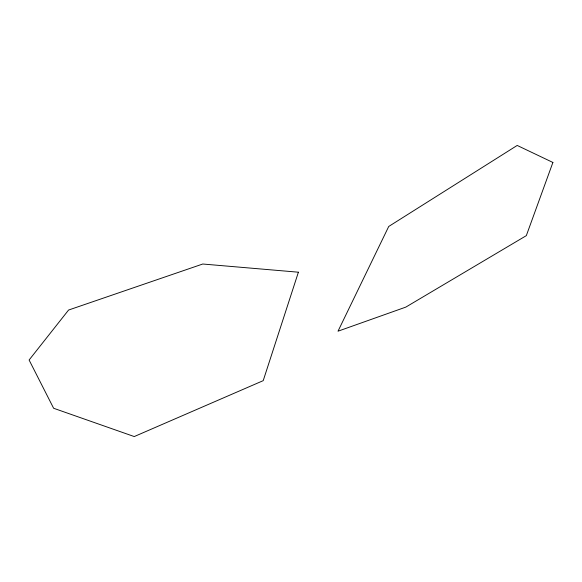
<?xml version="1.0" encoding="UTF-8"?>
<svg xmlns="http://www.w3.org/2000/svg" width="582" height="582" viewBox="0 0 582 582"><rect width="100%" height="100%" fill="white"/><g stroke="black" fill="none" stroke-linecap="round" stroke-linejoin="round"><path stroke-width="0.87" d="M298.399 272.201L263.21 380.657L134.253 436.558L53.631 408.266L29.1 360.011L68.581 310.039L202.754 264.017L298.399 272.201M552.9 162.451L526.324 235.637L405.807 307.114L338.004 331.202L388.732 226.463L517.194 145.442L552.9 162.451"/></g></svg>
